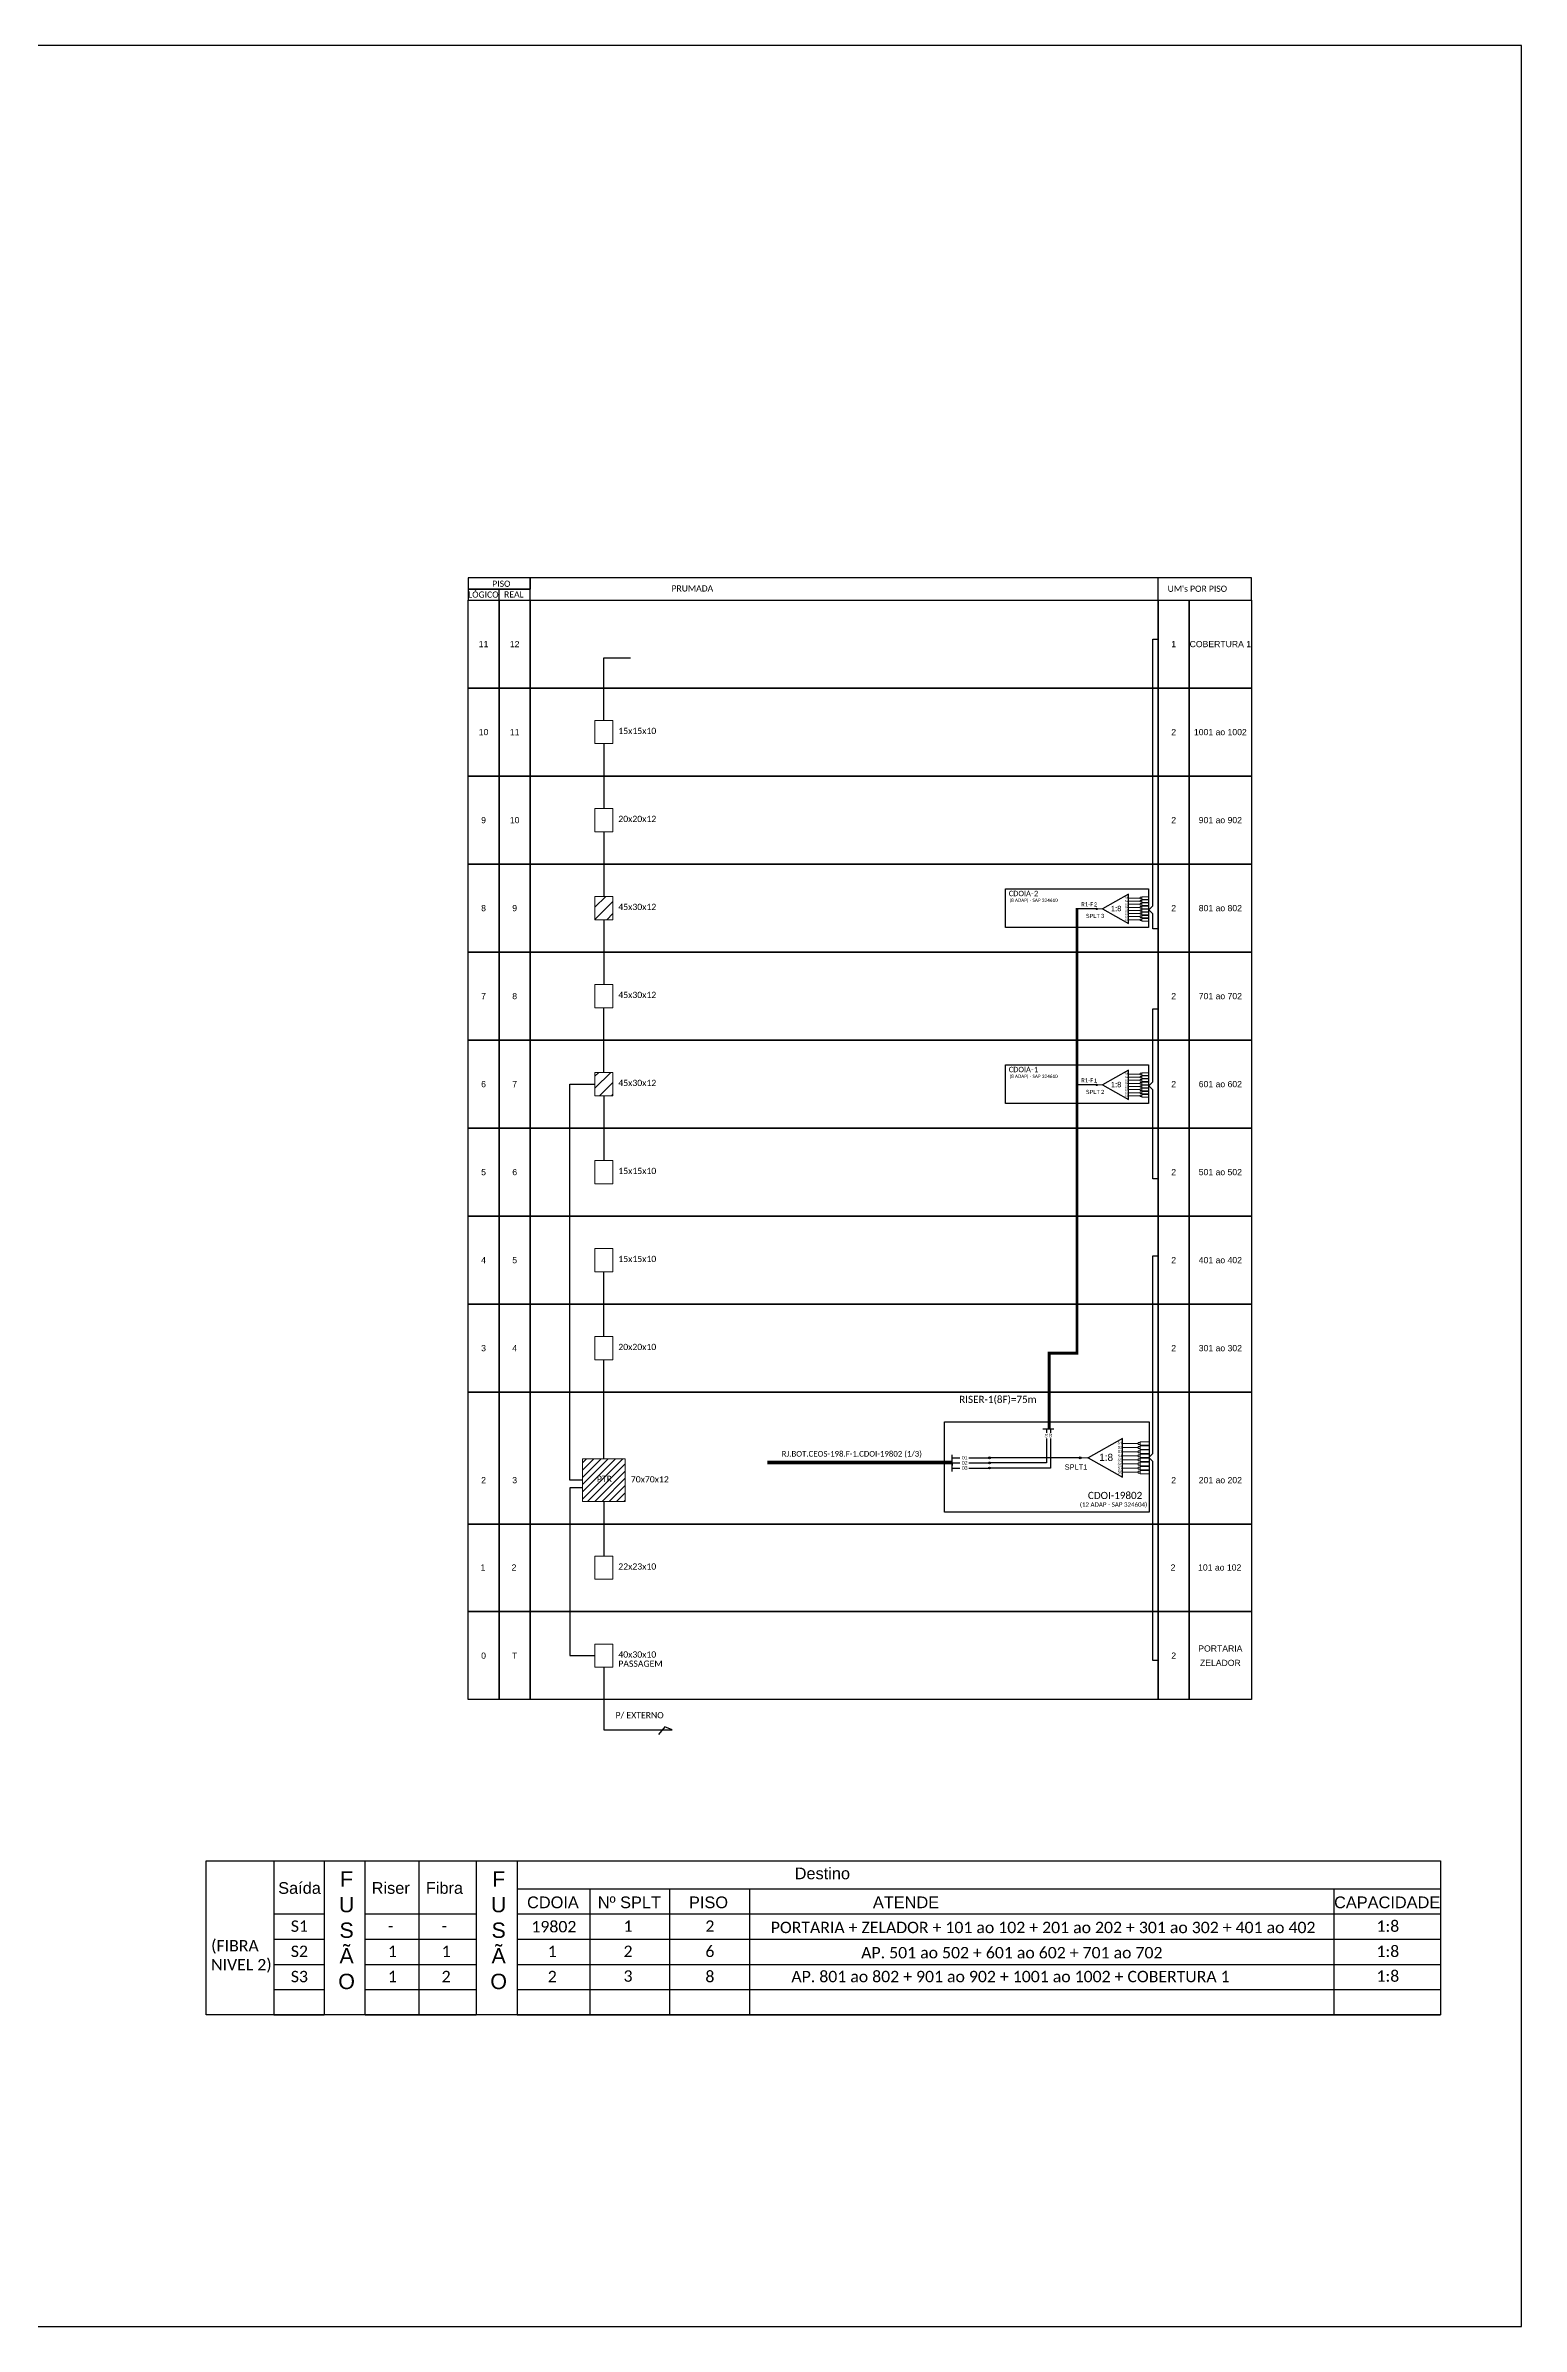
# Model space of a CAD drawing. Extents: x -89 to 749, y 705 to 1299.
# Drawn here: x 365 to 749, y 705 to 1299 of the extents above; entities that cross this region are included whole.
import ezdxf
from ezdxf.enums import TextEntityAlignment as Align

# ---------------------------------------------------------------- set-up
doc = ezdxf.new("R2010")
doc.units = 0
doc.styles.add('ARIAL', font='arial.ttf')
doc.styles.add('WMF-Calibri0', font='calibri.ttf')

# ---------------------------------------------------------------- blocks, each defined once
blk = doc.blocks.new('SPLT_1-8_SC-APC')
at = {"color": 1, "lineweight": 0}
blk.add_lwpolyline([(-17.04, -7.55), (-19.26, -7.55)], dxfattribs=at)
at = {"color": 1}
blk.add_lwpolyline([(-7.37, -2.1), (-17.04, -7.55), (-7.37, -13), (-7.37, -2.1)], dxfattribs=at)
at = {"color": 3, "lineweight": 0}
for points in [[(-2.99, -3.51), (-7.37, -3.51)], [(-7.37, -4.66), (-2.99, -4.66)], [(-7.37, -5.82), (-2.99, -5.82)], [(-7.37, -6.97), (-2.99, -6.97)], [(-7.37, -8.12), (-2.99, -8.12)], [(-2.41, -3.02), (-2.41, -4)], [(-2.41, -3.02), (0, -3.02)], [(-2.41, -4), (0, -4)], [(-2.41, -4.17), (-2.41, -5.16)], [(-2.41, -4.17), (0, -4.17)], [(-2.41, -5.16), (0, -5.16)], [(-2.41, -5.32), (-2.41, -6.31)], [(-2.41, -5.32), (0, -5.32)], [(-2.41, -6.31), (0, -6.31)], [(-2.41, -6.48), (-2.41, -7.46)], [(-2.41, -6.48), (0, -6.48)], [(-2.41, -7.46), (0, -7.46)], [(-2.41, -7.63), (-2.41, -8.62)], [(-2.41, -7.63), (0, -7.63)], [(-7.37, -9.28), (-2.99, -9.28)], [(-7.37, -10.43), (-2.99, -10.43)], [(-7.37, -11.58), (-2.99, -11.58)], [(-2.41, -8.62), (0, -8.62)], [(-2.41, -8.78), (-2.41, -9.77)], [(-2.41, -8.78), (0, -8.78)], [(-2.41, -9.77), (0, -9.77)], [(-2.41, -9.94), (-2.41, -10.92)], [(-2.41, -9.94), (0, -9.94)], [(-2.41, -10.92), (0, -10.92)], [(-2.41, -11.09), (-2.41, -12.08)], [(-2.41, -11.09), (0, -11.09)], [(-2.41, -12.08), (0, -12.08)]]:
    blk.add_lwpolyline(points, dxfattribs=at)
for points in [[(-2.99, -3.22), (-2.41, -3.22), (-2.41, -3.8), (-2.99, -3.8)], [(-2.99, -4.38), (-2.41, -4.38), (-2.41, -4.95), (-2.99, -4.95)], [(-2.99, -5.53), (-2.41, -5.53), (-2.41, -6.1), (-2.99, -6.1)], [(-2.99, -6.68), (-2.41, -6.68), (-2.41, -7.26), (-2.99, -7.26)], [(-2.99, -7.84), (-2.41, -7.84), (-2.41, -8.41), (-2.99, -8.41)], [(-2.99, -8.99), (-2.41, -8.99), (-2.41, -9.56), (-2.99, -9.56)], [(-2.99, -10.14), (-2.41, -10.14), (-2.41, -10.72), (-2.99, -10.72)], [(-2.99, -11.3), (-2.41, -11.3), (-2.41, -11.87), (-2.99, -11.87)]]:
    blk.add_lwpolyline(points, close=True, dxfattribs=at)
at = {"color": 1, "style": 'ARIAL'}
for s, height, p in [('1:8', 2, (-13.91, -8.4)), ('S1', 0.75, (-8.74, -3.78)), ('S2', 0.75, (-8.74, -4.97)), ('S3', 0.75, (-8.74, -6.18)), ('S4', 0.75, (-8.74, -7.36)), ('S5', 0.75, (-8.74, -8.57)), ('S6', 0.75, (-8.74, -9.69)), ('S7', 0.75, (-8.74, -10.78)), ('S8', 0.75, (-8.74, -11.9))]:
    blk.add_text(s, height=height, dxfattribs=at).set_placement(p)

msp = doc.modelspace()

# ---------------------------------------------------------------- hatches: boundary and pattern name
h = msp.add_hatch()
h.set_pattern_fill('ANSI31', color=1, scale=0.7, style=0)
h.set_pattern_definition([(45, (-146.43, 181.328), (-1.571545, 1.571545), [])])
h.paths.add_polyline_path([(512.62, 1077.42), (507.98, 1077.42), (507.98, 1071.38), (512.62, 1071.38)])
h.paths.add_polyline_path([(512.62, 1031.58), (507.98, 1031.58), (507.98, 1025.54), (512.62, 1025.54)])
h = msp.add_hatch(color=3)
h.dxf.hatch_style = 1
edge = h.paths.add_edge_path()
edge.add_arc((638.61, 1074.19), 0.179, 0, 360)
h = msp.add_hatch(color=3)
h.dxf.hatch_style = 1
edge = h.paths.add_edge_path()
edge.add_arc((638.61, 1028.35), 0.179, 0, 360)
h = msp.add_hatch()
h.set_pattern_fill('ANSI31', color=1, scale=0.42)
h.set_pattern_definition([(45, (-0.495, 2800.8292), (-0.9429269, 0.9429269), [])])
h.paths.add_polyline_path([(515.83, 930.95), (504.77, 930.95), (504.77, 919.89), (515.83, 919.89)])
h.paths.add_polyline_path([(508.08, 924.53), (512.85, 924.53), (512.85, 926.96), (508.08, 926.96)], flags=24)
h = msp.add_hatch(color=3)
h.dxf.hatch_style = 1
edge = h.paths.add_edge_path()
edge.add_arc((610.71, 931.23), 0.224, 0, 360)
h = msp.add_hatch(color=3)
h.dxf.hatch_style = 1
edge = h.paths.add_edge_path()
edge.add_arc((610.71, 929.91), 0.224, 0, 360)
h = msp.add_hatch(color=3)
h.dxf.hatch_style = 1
edge = h.paths.add_edge_path()
edge.add_arc((610.71, 928.57), 0.224, 0, 360)
h = msp.add_hatch(color=3)
h.dxf.hatch_style = 1
edge = h.paths.add_edge_path()
edge.add_arc((634.36, 931.23), 0.237, 0, 360)

# ---------------------------------------------------------------- linework, layer by layer
for p, q in [((437.43, 826.31), (437.43, 786.18)), ((462.13, 826.31), (462.13, 786.18)), ((477.04, 826.31), (477.04, 786.18)), ((487.76, 826.31), (487.76, 786.18)), ((506.63, 819.01), (506.63, 786.18)), ((527.43, 819.01), (527.43, 786.18)), ((548.19, 819.01), (548.19, 786.18)), ((700.4, 819.01), (700.4, 786.18))]:
    msp.add_line(p, q)
for points in [[(-89.32, 705.02), (749.25, 705.02), (749.25, 1299.02), (-89.32, 1299.02), (-89.32, 705.02)], [(600.97, 929.9), (600.97, 929.27)], [(600.97, 928.57), (603.01, 928.57)], [(605.39, 928.57), (610.71, 928.57), (610.71, 928.57)], [(424.39, 826.31), (424.39, 786.18)], [(448.14, 786.18), (448.14, 826.31)], [(487.76, 819.01), (728.18, 819.01)], [(424.39, 812.44), (437.43, 812.44)], [(448.14, 812.44), (477.04, 812.44)], [(487.76, 812.44), (728.18, 812.44)], [(424.39, 805.88), (437.43, 805.88)], [(448.14, 805.88), (477.04, 805.88)], [(487.76, 805.88), (548.19, 805.88)], [(548.19, 805.88), (700.4, 805.88)], [(700.4, 805.88), (728.18, 805.88)], [(424.39, 799.31), (437.43, 799.31)], [(448.14, 799.31), (477.04, 799.31)], [(487.76, 799.31), (728.18, 799.31)], [(424.39, 792.75), (437.43, 792.75)], [(448.14, 792.75), (477.04, 792.75)], [(487.76, 792.75), (728.18, 792.75)], [(424.39, 786.18), (437.43, 786.18)], [(424.39, 786.18), (437.43, 786.18)], [(448.14, 786.18), (477.04, 786.18)], [(448.14, 786.18), (477.04, 786.18)], [(487.76, 786.18), (728.18, 786.18)], [(487.76, 786.18), (728.18, 786.18)]]:
    msp.add_lwpolyline(points)
at = {"color": 7}
for points in [[(474.92, 1157.5), (491.12, 1157.5), (491.12, 1160.38), (474.92, 1160.38)], [(474.92, 1154.62), (491.12, 1154.62), (491.12, 1157.5), (474.92, 1157.5)], [(474.92, 1154.62), (483.02, 1154.62), (483.02, 1131.7), (474.92, 1131.7)], [(483.02, 1154.62), (491.12, 1154.62), (491.12, 1131.7), (483.02, 1131.7)], [(491.12, 1154.62), (654.65, 1154.62), (654.65, 1131.7), (491.12, 1131.7)], [(654.65, 1154.62), (662.75, 1154.62), (662.75, 1131.7), (654.65, 1131.7)], [(662.75, 1154.62), (678.95, 1154.62), (678.95, 1131.7), (662.75, 1131.7)], [(474.92, 1131.7), (483.02, 1131.7), (483.02, 1108.78), (474.92, 1108.78)], [(483.02, 1131.7), (491.12, 1131.7), (491.12, 1108.78), (483.02, 1108.78)], [(491.12, 1131.7), (654.65, 1131.7), (654.65, 1108.78), (491.12, 1108.78)], [(654.65, 1131.7), (662.75, 1131.7), (662.75, 1108.78), (654.65, 1108.78)], [(662.75, 1131.7), (678.95, 1131.7), (678.95, 1108.78), (662.75, 1108.78)], [(474.92, 1108.78), (483.02, 1108.78), (483.02, 1085.86), (474.92, 1085.86)], [(483.02, 1108.78), (491.12, 1108.78), (491.12, 1085.86), (483.02, 1085.86)], [(491.12, 1108.78), (654.65, 1108.78), (654.65, 1085.86), (491.12, 1085.86)], [(654.65, 1108.78), (662.75, 1108.78), (662.75, 1085.86), (654.65, 1085.86)], [(662.75, 1108.78), (678.95, 1108.78), (678.95, 1085.86), (662.75, 1085.86)], [(474.92, 1085.86), (483.02, 1085.86), (483.02, 1062.94), (474.92, 1062.94)], [(483.02, 1085.86), (491.12, 1085.86), (491.12, 1062.94), (483.02, 1062.94)], [(491.12, 1085.86), (654.65, 1085.86), (654.65, 1062.94), (491.12, 1062.94)], [(654.65, 1085.86), (662.75, 1085.86), (662.75, 1062.94), (654.65, 1062.94)], [(662.75, 1085.86), (678.95, 1085.86), (678.95, 1062.94), (662.75, 1062.94)], [(474.92, 1062.94), (483.02, 1062.94), (483.02, 1040.02), (474.92, 1040.02)], [(483.02, 1062.94), (491.12, 1062.94), (491.12, 1040.02), (483.02, 1040.02)], [(491.12, 1062.94), (654.65, 1062.94), (654.65, 1040.02), (491.12, 1040.02)], [(654.65, 1062.94), (662.75, 1062.94), (662.75, 1040.02), (654.65, 1040.02)], [(662.75, 1062.94), (678.95, 1062.94), (678.95, 1040.02), (662.75, 1040.02)], [(474.92, 1040.02), (483.02, 1040.02), (483.02, 1017.1), (474.92, 1017.1)], [(483.02, 1040.02), (491.12, 1040.02), (491.12, 1017.1), (483.02, 1017.1)], [(491.12, 1040.02), (654.65, 1040.02), (654.65, 1017.1), (491.12, 1017.1)], [(654.65, 1040.02), (662.75, 1040.02), (662.75, 1017.1), (654.65, 1017.1)], [(662.75, 1040.02), (678.95, 1040.02), (678.95, 1017.1), (662.75, 1017.1)], [(474.92, 1017.1), (483.02, 1017.1), (483.02, 994.18), (474.92, 994.18)], [(483.02, 1017.1), (491.12, 1017.1), (491.12, 994.18), (483.02, 994.18)], [(491.12, 1017.1), (654.65, 1017.1), (654.65, 994.18), (491.12, 994.18)], [(654.65, 1017.1), (662.75, 1017.1), (662.75, 994.18), (654.65, 994.18)], [(662.75, 1017.1), (678.95, 1017.1), (678.95, 994.18), (662.75, 994.18)], [(474.92, 994.18), (483.02, 994.18), (483.02, 971.26), (474.92, 971.26)], [(483.02, 994.18), (491.12, 994.18), (491.12, 971.26), (483.02, 971.26)], [(491.12, 994.18), (654.65, 994.18), (654.65, 971.26), (491.12, 971.26)], [(654.65, 994.18), (662.75, 994.18), (662.75, 971.26), (654.65, 971.26)], [(662.75, 994.18), (678.95, 994.18), (678.95, 971.26), (662.75, 971.26)], [(474.92, 971.26), (483.02, 971.26), (483.02, 948.34), (474.92, 948.34)], [(483.02, 971.26), (491.12, 971.26), (491.12, 948.34), (483.02, 948.34)], [(491.12, 971.26), (654.65, 971.26), (654.65, 948.34), (491.12, 948.34)], [(654.65, 971.26), (662.75, 971.26), (662.75, 948.34), (654.65, 948.34)], [(662.75, 971.26), (678.95, 971.26), (678.95, 948.34), (662.75, 948.34)], [(474.92, 948.34), (483.02, 948.34), (483.02, 913.96), (474.92, 913.96)], [(483.02, 948.34), (491.12, 948.34), (491.12, 913.96), (483.02, 913.96)], [(491.12, 948.34), (654.65, 948.34), (654.65, 913.96), (491.12, 913.96)], [(654.65, 948.34), (662.75, 948.34), (662.75, 913.96), (654.65, 913.96)], [(662.75, 948.34), (678.95, 948.34), (678.95, 913.96), (662.75, 913.96)], [(474.92, 913.96), (483.02, 913.96), (483.02, 891.17), (474.92, 891.17)], [(483.02, 913.96), (491.12, 913.96), (491.12, 891.17), (483.02, 891.17)], [(491.12, 913.96), (654.65, 913.96), (654.65, 891.17), (491.12, 891.17)], [(654.65, 913.96), (662.75, 913.96), (662.75, 891.17), (654.65, 891.17)], [(662.75, 913.96), (678.95, 913.96), (678.95, 891.17), (662.75, 891.17)], [(474.92, 891.17), (483.02, 891.17), (483.02, 868.25), (474.92, 868.25)], [(483.02, 891.17), (491.12, 891.17), (491.12, 868.25), (483.02, 868.25)], [(491.12, 891.17), (654.65, 891.17), (654.65, 868.25), (491.12, 868.25)], [(654.65, 891.17), (662.75, 891.17), (662.75, 868.25), (654.65, 868.25)], [(662.75, 891.17), (678.95, 891.17), (678.95, 868.25), (662.75, 868.25)]]:
    msp.add_lwpolyline(points, close=True, dxfattribs=at)
for points in [[(491.12, 1154.62), (678.98, 1154.62), (678.98, 1160.38), (491.12, 1160.38), (491.12, 1160.38), (491.12, 1157.5)], [(654.65, 1154.62), (654.65, 1160.38)], [(483.02, 1154.62), (483.02, 1157.5)]]:
    msp.add_lwpolyline(points, dxfattribs=at)
at = {"color": 3}
for points in [[(654.65, 1068.96), (653.29, 1068.96), (653.29, 1072.92), (652.19, 1073.98), (653.29, 1075.03), (653.29, 1144.41), (654.65, 1144.41)], [(510.3, 1123.26), (510.3, 1139.57), (517.23, 1139.57)], [(510.3, 1117.23), (510.3, 1100.34)], [(510.3, 1094.3), (510.3, 1077.42)], [(510.3, 1071.38), (510.3, 1054.5)], [(510.3, 1031.58), (510.3, 1048.46)], [(654.65, 1003.9), (653.29, 1003.9), (653.29, 1027.08), (652.19, 1028.14), (653.29, 1029.19), (653.29, 1048.13), (654.65, 1048.13)], [(504.77, 925.42), (501.4, 925.42), (501.4, 1028.56), (507.98, 1028.56)], [(510.3, 1025.54), (510.3, 1008.66)], [(654.65, 878.43), (653.29, 878.43), (653.29, 930.25), (652.19, 931.3), (653.29, 932.36), (653.29, 983.8), (654.65, 983.8)], [(510.3, 962.82), (510.3, 979.7)], [(510.3, 930.95), (510.3, 956.78)], [(600.97, 931.23), (603.01, 931.23)], [(605.39, 931.23), (610.71, 931.23), (610.71, 931.23)], [(504.77, 923.4), (501.4, 923.4), (501.4, 879.71), (507.98, 879.71)], [(510.3, 919.89), (510.3, 905.64)]]:
    msp.add_lwpolyline(points, dxfattribs=at)
at = {"color": 0, "lineweight": 0}
for points in [[(507.98, 1123.26), (512.62, 1123.26), (512.62, 1117.23), (507.98, 1117.23)], [(507.98, 1100.34), (512.62, 1100.34), (512.62, 1094.3), (507.98, 1094.3)], [(507.98, 1054.5), (512.62, 1054.5), (512.62, 1048.46), (507.98, 1048.46)], [(507.98, 1008.66), (512.62, 1008.66), (512.62, 1002.62), (507.98, 1002.62)], [(507.98, 985.74), (512.62, 985.74), (512.62, 979.7), (507.98, 979.7)], [(507.98, 962.82), (512.62, 962.82), (512.62, 956.78), (507.98, 956.78)], [(507.98, 905.64), (512.62, 905.64), (512.62, 899.61), (507.98, 899.61)], [(507.98, 882.72), (512.62, 882.72), (512.62, 876.69), (507.98, 876.69)]]:
    msp.add_lwpolyline(points, close=True, dxfattribs=at)
at = {"color": 1, "lineweight": 0}
for points in [[(507.98, 1077.42), (512.62, 1077.42), (512.62, 1071.38), (507.98, 1071.38)], [(507.98, 1031.58), (512.62, 1031.58), (512.62, 1025.54), (507.98, 1025.54)], [(504.77, 930.95), (515.83, 930.95), (515.83, 919.89), (504.77, 919.89)]]:
    msp.add_lwpolyline(points, close=True, dxfattribs=at)
at = {"color": 1}
for points in [[(614.92, 1079.4), (652.12, 1079.4), (652.12, 1069.38), (614.92, 1069.38)], [(614.92, 1033.56), (652.12, 1033.56), (652.12, 1023.54), (614.92, 1023.54)], [(598.99, 940.62), (652.32, 940.62), (652.32, 917.06), (598.99, 917.06)]]:
    msp.add_lwpolyline(points, close=True, dxfattribs=at)
at = {"color": 5, "const_width": 0.77}
msp.add_lwpolyline([(633.52, 1074.39), (633.52, 958.45), (626.28, 958.45), (626.28, 938.78)], dxfattribs=at)
at = {"color": 5}
for points in [[(638.61, 1074.19), (633.53, 1074.19)], [(638.61, 1028.35), (633.53, 1028.35)], [(624.62, 938.78), (627.51, 938.78)], [(625.57, 938.78), (625.57, 937.77)], [(626.64, 938.78), (626.64, 937.77)], [(626.64, 936.26), (626.64, 928.57), (610.71, 928.57)], [(625.57, 936.26), (625.57, 929.91), (610.71, 929.91)], [(634.36, 931.23), (610.71, 931.23)]]:
    msp.add_lwpolyline(points, dxfattribs=at)
at = {"color": 1}
for points in [[(645.37, 936.27), (636.42, 931.23), (645.37, 926.18), (645.37, 936.27)], [(600.97, 927.7), (600.97, 932.04)], [(510.3, 876.69), (510.3, 860.41), (528.05, 860.41), (526.14, 861.16), (524.54, 859.18)]]:
    msp.add_lwpolyline(points, dxfattribs=at)
at = {"color": 3, "lineweight": 0}
for points in [[(649.42, 934.96), (645.37, 934.96)], [(645.37, 933.9), (649.42, 933.9)], [(645.37, 932.83), (649.42, 932.83)], [(649.96, 935.42), (649.96, 934.51)], [(649.96, 935.42), (652.19, 935.42)], [(649.96, 934.51), (652.19, 934.51)], [(649.96, 934.35), (649.96, 933.44)], [(649.96, 934.35), (652.19, 934.35)], [(649.96, 933.44), (652.19, 933.44)], [(649.96, 933.28), (649.96, 932.37)], [(649.96, 933.28), (652.19, 933.28)], [(645.37, 931.76), (649.42, 931.76)], [(645.37, 930.69), (649.42, 930.69)], [(645.37, 929.63), (649.42, 929.63)], [(645.37, 928.56), (649.42, 928.56)], [(645.37, 927.49), (649.42, 927.49)], [(649.96, 932.37), (652.19, 932.37)], [(649.96, 932.22), (649.96, 931.3)], [(649.96, 932.22), (652.19, 932.22)], [(649.96, 931.3), (652.19, 931.3)], [(649.96, 931.15), (649.96, 930.24)], [(649.96, 931.15), (652.19, 931.15)], [(649.96, 930.24), (652.19, 930.24)], [(649.96, 930.08), (649.96, 929.17)], [(649.96, 930.08), (652.19, 930.08)], [(649.96, 929.17), (652.19, 929.17)], [(649.96, 929.01), (649.96, 928.1)], [(649.96, 929.01), (652.19, 929.01)], [(649.96, 928.1), (652.19, 928.1)], [(649.96, 927.95), (649.96, 927.03)], [(649.96, 927.95), (652.19, 927.95)], [(649.96, 927.03), (652.19, 927.03)]]:
    msp.add_lwpolyline(points, dxfattribs=at)
for points in [[(649.42, 935.23), (649.96, 935.23), (649.96, 934.7), (649.42, 934.7)], [(649.42, 934.16), (649.96, 934.16), (649.96, 933.63), (649.42, 933.63)], [(649.42, 933.09), (649.96, 933.09), (649.96, 932.56), (649.42, 932.56)], [(649.42, 932.03), (649.96, 932.03), (649.96, 931.5), (649.42, 931.5)], [(649.42, 930.96), (649.96, 930.96), (649.96, 930.43), (649.42, 930.43)], [(649.42, 929.89), (649.96, 929.89), (649.96, 929.36), (649.42, 929.36)], [(649.42, 928.82), (649.96, 928.82), (649.96, 928.29), (649.42, 928.29)], [(649.42, 927.75), (649.96, 927.75), (649.96, 927.22), (649.42, 927.22)]]:
    msp.add_lwpolyline(points, close=True, dxfattribs=at)
at = {"color": 1, "const_width": 0.926}
msp.add_lwpolyline([(552.89, 929.99), (600.97, 929.99)], dxfattribs=at)
at = {"color": 2}
for points in [[(600.97, 929.9), (603.01, 929.9)], [(605.39, 929.9), (610.71, 929.91), (610.71, 929.91)]]:
    msp.add_lwpolyline(points, dxfattribs=at)
at = {"color": 1, "lineweight": 0}
msp.add_lwpolyline([(636.42, 931.23), (634.36, 931.23)], dxfattribs=at)
msp.add_lwpolyline([(406.75, 826.31), (728.18, 826.31), (728.18, 786.18), (406.75, 786.18)], close=True)
at = {"color": 3}
for centre, radius in [((638.61, 1074.19), 0.179), ((638.61, 1028.35), 0.179), ((610.71, 931.23), 0.224), ((610.71, 929.91), 0.224), ((610.71, 928.57), 0.224), ((634.36, 931.23), 0.237)]:
    msp.add_circle(centre, radius, dxfattribs=at)
at = {"color": 7}
for p in [(474.92, 1131.7), (474.92, 1108.78), (474.92, 1085.86), (474.92, 1062.94), (474.92, 1040.02), (474.92, 1017.1), (474.92, 994.18), (474.92, 971.26), (474.92, 948.34), (474.92, 913.96), (474.92, 891.17)]:
    msp.add_point(p, dxfattribs=at)
msp.add_point((636.42, 931.23))

# ---------------------------------------------------------------- block references
at = {"color": 3, "xscale": 0.7, "yscale": 0.7, "zscale": 0.7}
for p in [(652.09, 1079.47), (652.09, 1033.63)]:
    msp.add_blockref('SPLT_1-8_SC-APC', p, dxfattribs=at)

# ---------------------------------------------------------------- texts
at = {"color": 7, "style": 'WMF-Calibri0'}
for s, p in [('     PISO', (478.39, 1158.07)), ('PRUMADA', (527.91, 1156.85)), ("UM's POR PISO", (657.12, 1156.77)), ('  LÓGICO', (473.81, 1155.25)), ('    REAL', (482.04, 1155.29))]:
    msp.add_text(s, height=1.61, dxfattribs=at).set_placement(p)
at = {"color": 7, "style": 'ARIAL'}
for s, p in [('11', (478.97, 1143.16)), ('12', (487.07, 1143.16)), ('1', (658.7, 1143.16)), ('COBERTURA 1', (670.85, 1143.16)), ('10', (478.97, 1120.24)), ('11', (487.07, 1120.24)), ('2', (658.7, 1120.24)), ('1001 ao 1002', (670.85, 1120.24)), ('9', (478.97, 1097.32)), ('10', (487.07, 1097.32)), ('2', (658.7, 1097.32)), ('901 ao 902', (670.85, 1097.32)), ('8', (478.97, 1074.4)), ('9', (487.07, 1074.4)), ('2', (658.7, 1074.4)), ('801 ao 802', (670.85, 1074.4)), ('7', (478.97, 1051.48)), ('8', (487.07, 1051.48)), ('2', (658.7, 1051.48)), ('701 ao 702', (670.85, 1051.48)), ('6', (478.97, 1028.56)), ('7', (487.07, 1028.56)), ('2', (658.7, 1028.56)), ('601 ao 602', (670.85, 1028.56)), ('5', (478.97, 1005.64)), ('6', (487.07, 1005.64)), ('2', (658.7, 1005.64)), ('501 ao 502', (670.85, 1005.64)), ('4', (478.97, 982.72)), ('5', (487.07, 982.72)), ('2', (658.7, 982.72)), ('401 ao 402', (670.85, 982.72)), ('3', (478.97, 959.8)), ('4', (487.07, 959.8)), ('2', (658.7, 959.8)), ('301 ao 302', (670.85, 959.8)), ('2', (478.97, 925.42)), ('3', (487.07, 925.42)), ('2', (658.7, 925.42)), ('201 ao 202', (670.85, 925.42)), ('1', (478.8, 902.67)), ('2', (486.9, 902.67)), ('2', (658.53, 902.67)), ('101 ao 102', (670.68, 902.67)), ('0', (478.97, 879.71)), ('T', (487.07, 879.71)), ('2', (658.7, 879.71)), ('PORTARIA', (670.85, 881.57)), ('ZELADOR', (670.85, 877.83))]:
    msp.add_text(s, height=1.61, dxfattribs=at).set_placement(p, align=Align.MIDDLE_CENTER)
at = {"style": 'WMF-Calibri0'}
for s, height, p in [('15x15x10', 1.622, (514.06, 1119.74)), ('20x20x12', 1.622, (514.06, 1096.82)), ('45x30x12', 1.622, (514.06, 1050.98)), ('15x15x10', 1.622, (514.06, 1005.14)), ('15x15x10', 1.622, (514.06, 982.21)), ('20x20x10', 1.622, (514.06, 959.29)), ('PTR', 1.622, (508.49, 924.94)), ('70x70x12', 1.622, (517.33, 924.82)), ('22x23x10', 1.622, (514.06, 902.12)), ('40x30x10', 1.622, (514.06, 879.2)), ('PASSAGEM', 1.622, (514.06, 876.81)), ('P/ EXTERNO', 1.622, (513.33, 863.39)), ('S1', 2.966, (428.77, 807.78)), ('-', 2.97, (454.06, 807.78)), ('-', 2.97, (468.05, 807.78)), ('19802', 2.966, (491.42, 807.64)), ('1', 2.97, (515.42, 807.78)), ('2', 2.97, (536.74, 807.78)), ('PORTARIA + ZELADOR + 101 ao 102 + 201 ao 202 + 301 ao 302 + 401 ao 402', 2.9659, (553.77, 807.44)), ('1:8', 2.966, (711.51, 807.78)), ('S2', 2.966, (428.77, 801.22)), ('1', 2.97, (454.06, 801.22)), ('1', 2.97, (468.05, 801.22)), ('1', 2.97, (495.69, 801.22)), ('2', 2.97, (515.42, 801.22)), ('6', 2.97, (536.74, 801.22)), ('AP. 501 ao 502 + 601 ao 602 + 701 ao 702', 2.9659, (577.32, 800.87)), ('1:8', 2.966, (711.51, 801.22)), ('S3', 2.966, (428.77, 794.65)), ('1', 2.97, (454.06, 794.65)), ('2', 2.97, (468.05, 794.65)), ('2', 2.97, (495.69, 794.65)), ('3', 2.97, (515.42, 794.78)), ('8', 2.97, (536.74, 794.65)), ('AP. 801 ao 802 + 901 ao 902 + 1001 ao 1002 + COBERTURA 1', 2.9659, (559.13, 794.65)), ('1:8', 2.966, (711.51, 794.78))]:
    msp.add_text(s, height=height, dxfattribs=at).set_placement(p)
at = {"color": 1}
for s, height, style, p in [('45x30x12', 1.622, 'WMF-Calibri0', (514.06, 1073.9)), ('CDOIA-', 1.4, 'WMF-Calibri0', (615.75, 1077.5)), ('2', 1.4, 'WMF-Calibri0', (622.31, 1077.5)), ('45x30x12', 1.622, 'WMF-Calibri0', (514.06, 1028.06)), ('CDOIA-', 1.4, 'WMF-Calibri0', (615.75, 1031.66)), ('1', 1.4, 'WMF-Calibri0', (622.31, 1031.66)), ('RJ.BOT.CEOS-198.F-1.CDOI-19802 (1/3)', 1.47, 'WMF-Calibri0', (556.6, 931.54)), ('S1', 0.694, 'ARIAL', (644.1, 934.71)), ('S2', 0.694, 'ARIAL', (644.1, 933.62)), ('S3', 0.694, 'ARIAL', (644.1, 932.49)), ('1:8', 1.852, 'ARIAL', (639.31, 930.44)), ('S4', 0.694, 'ARIAL', (644.1, 931.4)), ('S5', 0.694, 'ARIAL', (644.1, 930.28)), ('S6', 0.694, 'ARIAL', (644.1, 929.24)), ('S7', 0.694, 'ARIAL', (644.1, 928.23)), ('S8', 0.694, 'ARIAL', (644.1, 927.19)), ('CDOI-19802', 1.852, 'WMF-Calibri0', (636.36, 920.51))]:
    msp.add_text(s, height=height, dxfattribs=dict(at, style=style)).set_placement(p)
at = {"color": 1, "style": 'WMF-Calibri0'}
for s, height, p in [('(8 ADAP) - SAP 324610', 0.875, (622.22, 1076)), ('(8 ADAP) - SAP 324610', 0.875, (622.22, 1030.15)), ('(12 ADAP - SAP 324604)', 1.1575, (643.03, 918.48))]:
    msp.add_text(s, height=height, dxfattribs=at).set_placement(p, align=Align.CENTER)
at = {"color": 5, "style": 'WMF-Calibri0'}
for s, height, p in [('R1-F', 1.12, (634.59, 1074.84)), ('R1-F', 1.12, (634.59, 1028.99)), ('RISER-1(8F)=75m', 1.852, (602.83, 945.53))]:
    msp.add_text(s, height=height, dxfattribs=at).set_placement(p)
at = {"color": 5, "style": 'ARIAL'}
for s, p in [('2', (638.35, 1074.81)), ('1', (638.35, 1028.97))]:
    msp.add_text(s, height=1.05, dxfattribs=at).set_placement(p, align=Align.CENTER)
at = {"color": 7, "style": 'ARIAL'}
for s, p in [('SPLT', (637.65, 1071.85)), ('3', (640.22, 1071.85)), ('SPLT', (637.65, 1026.01)), ('2', (640.22, 1026.01))]:
    msp.add_text(s, height=1.05, dxfattribs=at).set_placement(p, align=Align.CENTER)
at = {"style": 'ARIAL'}
for s, p in [('01', (625.49, 937.07)), ('02', (626.64, 937.07))]:
    msp.add_text(s, height=0.694, rotation=90, dxfattribs=at).set_placement(p, align=Align.MIDDLE_CENTER)
for s, height, p in [('02', 0.926, (604.28, 929.92)), ('01', 0.926, (604.29, 931.27)), ('03', 0.926, (604.3, 928.59)), ('Saída', 3.044, (431.04, 819.2)), ('Riser', 3.044, (454.79, 819.2)), ('Fibra', 3.044, (468.78, 819.2)), ('Destino', 3.044, (567.2, 823)), ('CDOIA', 3.044, (497.03, 815.46)), ('Nº SPLT', 3.044, (516.94, 815.46)), ('PISO', 3.044, (537.55, 815.46)), ('ATENDE', 3.044, (588.99, 815.46)), ('CAPACIDADE', 3.044, (714.29, 815.46))]:
    msp.add_text(s, height=height, dxfattribs=at).set_placement(p, align=Align.MIDDLE_CENTER)
msp.add_text('SPLT1', height=1.389, dxfattribs=at).set_placement((633.26, 928.14), align=Align.CENTER)
for s, insert, char_height, width, attachment_point, style in [('F\\PU\\PS\\PÃ\\PO', (443.3, 823.54), 4, 2.5977, 2, 'ARIAL'), ('F\\PU\\PS\\PÃ\\PO', (482.9, 823.54), 4, 2.5977, 2, 'ARIAL'), ('(FIBRA NIVEL 2)', (408.02, 805.65), 2.9659, 16.8313, 1, 'WMF-Calibri0')]:
    msp.add_mtext(s, dxfattribs=dict(insert=insert, char_height=char_height, width=width, attachment_point=attachment_point, style=style))

doc.saveas('drawing.dxf')
